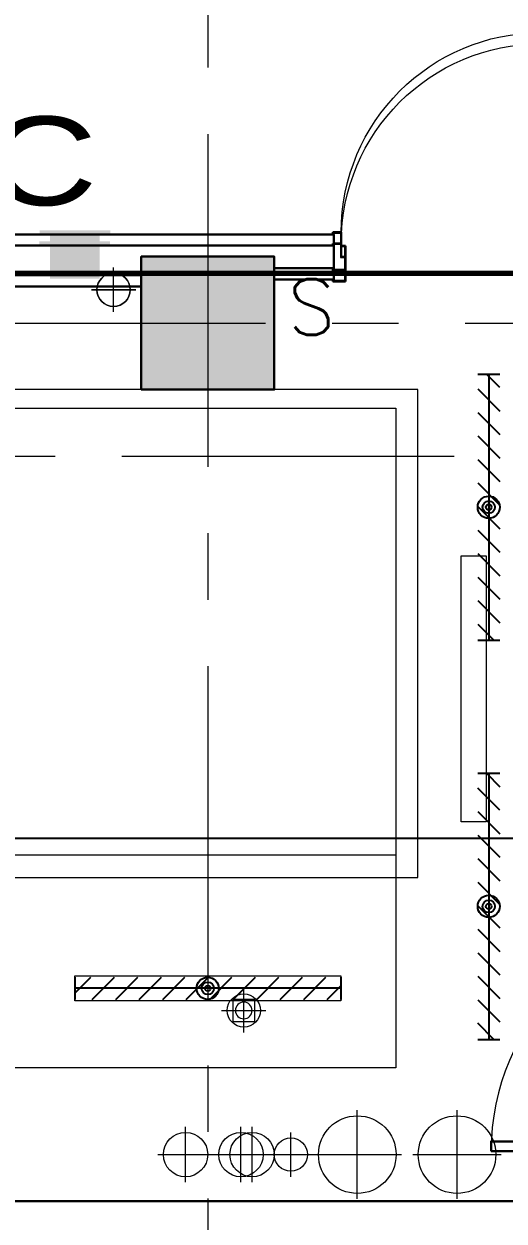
# Model space of a CAD drawing. Header units: inches. Extents: x -26575 to 27, y -11337 to 2257.
# Drawn here: x -23614.2 to -23527.5, y 765.2 to 981.1 of the extents above; entities that cross this region are included whole.
import ezdxf
from ezdxf.enums import TextEntityAlignment as Align

# ---------------------------------------------------------------- set-up
doc = ezdxf.new("R2010")
doc.units = ezdxf.units.IN
doc.header["$LTSCALE"] = 48
doc.header["$MEASUREMENT"] = 0
for name, pattern in [('A106$0$CENTER', [2, 1.25, -0.25, 0.25, -0.25]), ('A112$0$CENTER', [2, 1.25, -0.25, 0.25, -0.25]), ('NB - 12th floor_plan$0$HIDDEN2', [0.1875, 0.125, -0.0625])]:
    doc.linetypes.add(name, pattern=pattern)
for name, color, linetype in [('A106$0$A-ANNO-PATT-6-12', 8, 'Continuous'), ('A106$0$A-ANNO-TEXT', 8, 'Continuous'), ('A106$0$A-COLS-COL6-12', 8, 'Continuous'), ('A106$0$A-DOOR', 8, 'Continuous'), ('A106$0$A-DOOR-FRAM', 8, 'Continuous'), ('A106$0$A-EQPM-FEC', 8, 'Continuous'), ('A106$0$A-FLOR-SLEEVE', 8, 'Continuous'), ('A106$0$A-GRID-GRDP0-15', 8, 'Continuous'), ('A106$0$A-WALL-FULL-INTR', 8, 'Continuous'), ('A106$0$M-HVAC', 8, 'Continuous'), ('A112$0$A-ANNO-PATT-6-12', 8, 'Continuous'), ('A112$0$A-COLS-COL6-12', 8, 'Continuous'), ('A112$0$A-DOOR', 8, 'Continuous'), ('A112$0$A-DOOR-FRAM', 8, 'Continuous'), ('A112$0$A-EQPM-FEC', 8, 'Continuous'), ('A112$0$A-FLOR-SLEEVE', 8, 'Continuous'), ('A112$0$A-GRID-GRDP0-15', 8, 'Continuous'), ('A112$0$A-WALL-FULL-INTR', 8, 'Continuous'), ('A112$0$M-CONC-PAD', 8, 'Continuous'), ('A112$0$M-HVAC', 8, 'Continuous'), ('A112$0$M-HVAC-FLDRAIN', 8, 'Continuous'), ('A612$0$A-FLOR-SLEEVE', 8, 'Continuous'), ('A612$0$br612 - E-Lite', 3, 'Continuous'), ('E-CNDT', 30, 'Continuous'), ('E-FIRE', 234, 'Continuous'), ('E-Lite', 53, 'Continuous'), ('E-Lite-Emer', 13, 'Continuous'), ('E-Lite-Swch @ 96', 53, 'Continuous'), ('NB - 12th floor_plan$0$STCCOLS1', 1, 'NB - 12th floor_plan$0$HIDDEN2'), ('XREF', 7, 'Continuous')]:
    doc.layers.add(name, color=color, linetype=linetype)
doc.layers.add('E-Fire-Covr', color=240, linetype='Continuous', lineweight=70, plot=False)
doc.styles.add('A106$0$style-Arial', font='arial.ttf')
doc.styles.add('MAMEP ANNO', font='arial.ttf', dxfattribs={"height": 0.078125})
doc.styles.get("Standard").update_dxf_attribs({"font": 'simplex.shx'})

# ---------------------------------------------------------------- blocks, each defined once
blk = doc.blocks.new('A106$0$36D478')
at = {"layer": 'A106$0$A-DOOR', "linetype": 'Continuous', "lineweight": 0, "extrusion": (0, 0, -1)}
blk.add_arc((0.85, 6.5), 36, 0, 90, dxfattribs=at)
at = {"layer": 'A106$0$A-DOOR', "linetype": 'Continuous', "lineweight": 30}
blk.add_3dface([(-0.85, 42.5), (-2.6, 42.5), (-2.6, 6.5), (-0.85, 6.5)], dxfattribs=at)
at = {"layer": 'A106$0$A-DOOR-FRAM', "linetype": 'Continuous', "lineweight": 30}
for p, q in [((-38.35, 6.5), (-36.85, 6.5)), ((-38.35, 6.5), (-38.35, 6.13)), ((-36.85, 6.5), (-36.85, 4.08)), ((0.65, 6.5), (-0.85, 6.5)), ((-0.85, 6.5), (-0.85, 4.08)), ((0.65, 6.5), (0.65, 6.13)), ((-36.85, 4.08), (-36.1, 4.08)), ((-36.1, 4.08), (-36.1, -0.37)), ((-0.85, 4.08), (-1.6, 4.08)), ((-1.6, 4.08), (-1.6, -0.37)), ((-38.35, -0.37), (-38.35, 0)), ((0.65, -0.37), (0.65, 0)), ((-36.1, -0.37), (-38.35, -0.37)), ((-1.6, -0.37), (0.65, -0.37))]:
    blk.add_line(p, q, dxfattribs=at)
at = {"layer": 'A106$0$A-DOOR-FRAM', "linetype": 'Continuous', "lineweight": 13}
for p, q in [((-38.35, 6.13), (-38.2, 6.13)), ((-38.2, 6.35), (-37, 6.35)), ((-38.2, 6.35), (-38.2, 6.13)), ((-37, 6.35), (-37, 3.93)), ((0.5, 6.35), (-0.7, 6.35)), ((-0.7, 6.35), (-0.7, 3.93)), ((0.5, 6.35), (0.5, 6.13)), ((0.65, 6.13), (0.5, 6.13)), ((-37, 3.93), (-36.25, 3.93)), ((-36.25, 3.93), (-36.25, -0.22)), ((-0.7, 3.93), (-1.45, 3.93)), ((-1.45, 3.93), (-1.45, -0.22)), ((-38.2, 0), (-38.35, 0)), ((-38.2, -0.22), (-38.2, 0)), ((0.5, -0.22), (0.5, 0)), ((0.5, 0), (0.65, 0)), ((-36.25, -0.22), (-38.2, -0.22)), ((-1.45, -0.22), (0.5, -0.22))]:
    blk.add_line(p, q, dxfattribs=at)
blk = doc.blocks.new('*U334')
at = {"layer": 'A106$0$A-EQPM-FEC', "linetype": 'Continuous', "lineweight": 13}
blk.add_hatch(color=256, dxfattribs=at).paths.add_polyline_path([(-4.5, -3.5), (-4.5, 2.5), (-6.37, 2.5), (-6.37, 3.25), (6.38, 3.25), (6.38, 2.5), (4.5, 2.5), (4.5, -3.5)])
blk.add_line((6.38, 2.5), (-6.37, 2.5), dxfattribs=at)
blk = doc.blocks.new('*D352', base_point=(0, 0))
at = {"layer": 'A106$0$A-FLOR-SLEEVE', "linetype": 'Continuous', "lineweight": 0}
for p, q in [((0, -8), (0, 8)), ((-8, 0), (8, 0))]:
    blk.add_line(p, q, dxfattribs=at)
blk = doc.blocks.new('*U351')
at = {"layer": 'A106$0$A-FLOR-SLEEVE', "linetype": 'Continuous', "lineweight": 13}
blk.add_circle((0, 0), 7, dxfattribs=at)
at = {"layer": 'A106$0$A-FLOR-SLEEVE', "linetype": 'Continuous', "lineweight": 0}
blk.add_blockref('*D352', (0, 0), dxfattribs=at)
blk = doc.blocks.new('*D343', base_point=(0, 0))
at = {"layer": 'A106$0$A-FLOR-SLEEVE', "linetype": 'Continuous', "lineweight": 0}
for p, q in [((0, -4), (0, 4)), ((-4, 0), (4, 0))]:
    blk.add_line(p, q, dxfattribs=at)
blk = doc.blocks.new('*U342')
at = {"layer": 'A106$0$A-FLOR-SLEEVE', "linetype": 'Continuous', "lineweight": 13}
blk.add_circle((0, 0), 3, dxfattribs=at)
at = {"layer": 'A106$0$A-FLOR-SLEEVE', "linetype": 'Continuous', "lineweight": 0}
blk.add_blockref('*D343', (0, 0), dxfattribs=at)
blk = doc.blocks.new('*D370', base_point=(0, 0))
at = {"layer": 'A106$0$A-FLOR-SLEEVE', "linetype": 'Continuous', "lineweight": 0}
for p, q in [((0, -40), (0, 40)), ((-40, 0), (40, 0))]:
    blk.add_line(p, q, dxfattribs=at)
blk = doc.blocks.new('*U369')
at = {"layer": 'A106$0$A-FLOR-SLEEVE', "linetype": 'Continuous', "lineweight": 13}
blk.add_circle((0, 0), 32, dxfattribs=at)
at = {"layer": 'A106$0$A-FLOR-SLEEVE', "linetype": 'Continuous', "lineweight": 0}
blk.add_blockref('*D370', (0, 0), dxfattribs=at)
blk = doc.blocks.new('*U384')
at = {"layer": 'A106$0$A-DOOR', "linetype": 'Continuous', "lineweight": 0}
blk.add_arc((140.5, -168, 0), 336, 90, 180, dxfattribs=at)
at = {"layer": 'A106$0$A-DOOR', "linetype": 'Continuous', "lineweight": 30}
blk.add_3dface([(-195.5, -168, 0), (-195.5, -154, 0), (140.5, -154, 0), (140.5, -168, 0)], dxfattribs=at)
at = {"layer": 'A106$0$A-DOOR-FRAM', "linetype": 'Continuous', "lineweight": 30}
for p, q in [((140.5, 180, 0), (140.5, 168, 0)), ((140.5, 180, 0), (143.5, 180, 0)), ((195.5, 180, 0), (192.5, 180, 0)), ((195.5, 162, 0), (195.5, 180, 0)), ((140.5, 168, 0), (159.9, 168, 0)), ((159.9, 168, 0), (159.9, 162, 0)), ((159.9, 162, 0), (195.5, 162, 0)), ((140.5, -180, 0), (140.5, -168, 0)), ((140.5, -168, 0), (159.9, -168, 0)), ((159.9, -168, 0), (159.9, -162, 0)), ((159.9, -162, 0), (195.5, -162, 0)), ((195.5, -162, 0), (195.5, -180, 0)), ((140.5, -180, 0), (143.5, -180, 0)), ((195.5, -180, 0), (192.5, -180, 0))]:
    blk.add_line(p, q, dxfattribs=at)
at = {"layer": 'A106$0$A-DOOR-FRAM', "linetype": 'Continuous', "lineweight": 13}
for p, q in [((141.7, 178.8, 0), (141.7, 169.2, 0)), ((141.7, 178.8, 0), (143.5, 178.8, 0)), ((143.5, 180, 0), (143.5, 178.8, 0)), ((192.5, 178.8, 0), (192.5, 180, 0)), ((194.3, 178.8, 0), (192.5, 178.8, 0)), ((194.3, 163.2, 0), (194.3, 178.8, 0)), ((141.7, 169.2, 0), (161.1, 169.2, 0)), ((161.1, 169.2, 0), (161.1, 163.2, 0)), ((161.1, 163.2, 0), (194.3, 163.2, 0)), ((141.7, -178.8, 0), (141.7, -169.2, 0)), ((141.7, -169.2, 0), (161.1, -169.2, 0)), ((161.1, -169.2, 0), (161.1, -163.2, 0)), ((161.1, -163.2, 0), (194.3, -163.2, 0)), ((194.3, -163.2, 0), (194.3, -178.8, 0)), ((141.7, -178.8, 0), (143.5, -178.8, 0)), ((143.5, -180, 0), (143.5, -178.8, 0)), ((194.3, -178.8, 0), (192.5, -178.8, 0)), ((192.5, -178.8, 0), (192.5, -180, 0))]:
    blk.add_line(p, q, dxfattribs=at)
blk = doc.blocks.new('A106')
at = {"layer": 'A106$0$A-ANNO-PATT-6-12', "lineweight": 30, "extrusion": (0, 0, -1)}
blk.add_solid([(23593.02, 939.16), (23569.02, 939.16), (23593.02, 915.16), (23569.02, 915.16)], dxfattribs=at)
at = {"layer": 'A106$0$A-COLS-COL6-12', "lineweight": 30}
blk.add_3dface([(-23593.02, 915.16), (-23569.02, 915.16), (-23569.02, 939.16), (-23593.02, 939.16)], dxfattribs=at)
at = {"layer": 'A106$0$A-GRID-GRDP0-15', "linetype": 'A106$0$CENTER', "lineweight": 0}
for p, q in [((-23581.02, 2113.24), (-23581.02, -676.91)), ((-24110.57, 927.16), (-20437.54, 927.16)), ((-23884.56, 903.16), (-20364.93, 903.16))]:
    blk.add_line(p, q, dxfattribs=at)
at = {"layer": 'A106$0$A-WALL-FULL-INTR', "lineweight": 30}
for p, q in [((-23558.28, 943.16), (-23747.3, 943.16)), ((-23558.28, 937.03), (-23558.28, 943.16)), ((-23593.02, 935.78), (-23617.02, 935.78)), ((-23558.28, 937.03), (-23569.02, 937.03)), ((-23487.49, 768.78), (-23720.69, 768.78))]:
    blk.add_line(p, q, dxfattribs=at)
at = {"layer": 'A106$0$M-HVAC', "lineweight": 0}
for p, q in [((-23547.08, 831.16), (-23547.08, 792.8)), ((-23547.08, 792.8), (-23737.65, 792.8))]:
    blk.add_line(p, q, dxfattribs=at)
at = {"layer": 'A106$0$M-HVAC', "lineweight": 13}
blk.add_3dface([(-23737.65, 911.8), (-23547.08, 911.8), (-23547.08, 831.16), (-23737.65, 831.16)], dxfattribs=at)
at = {"layer": 'A106$0$A-DOOR', "lineweight": 0}
blk.add_blockref('A106$0$36D478', (-23520.07, 937.03), dxfattribs=at)
at = {"layer": 'A106$0$A-DOOR', "lineweight": 0, "xscale": 0.125, "yscale": 0.125, "zscale": 0.125}
blk.add_blockref('*U384', (-23505.43, 798.78, 0), dxfattribs=at)
at = {"layer": 'A106$0$A-EQPM-FEC', "lineweight": 13}
blk.add_blockref('*U334', (-23605.02, 940.66), dxfattribs=at)
at = {"layer": 'A106$0$A-FLOR-SLEEVE', "lineweight": 13}
for name, p in [('*U342', (-23598.02, 933.16)), ('*U351', (-23554.02, 777.16)), ('*U351', (-23536.02, 777.16))]:
    blk.add_blockref(name, p, dxfattribs=at)
at = {"layer": 'A106$0$A-FLOR-SLEEVE', "lineweight": 13, "xscale": 0.125, "yscale": 0.125, "zscale": 0.125}
for p in [(-23585.02, 777.16), (-23573.02, 777.16)]:
    blk.add_blockref('*U369', p, dxfattribs=at)
at = {"layer": 'A106$0$A-ANNO-TEXT', "lineweight": 13, "style": 'A106$0$style-Arial', "width": 1.246875}
blk.add_text('FEC', height=16, dxfattribs=at).set_placement((-23656.66, 964.41, 0.21), align=Align.TOP_LEFT)
blk = doc.blocks.new('LTG-Switch-Anno')
at = {"color": 0, "linetype": 'ByBlock'}
blk.add_text('S', height=0.1042, dxfattribs=at).set_placement((0, -0.1094), align=Align.CENTER)
at = {"color": 6, "style": 'MAMEP ANNO'}
blk.add_attdef('SUB', (0.0521, -0.125), '', height=0.0729, dxfattribs=at)
blk = doc.blocks.new('A112')
at = {"layer": 'A112$0$A-EQPM-FEC', "lineweight": 13}
blk.add_hatch(color=256, dxfattribs=at).paths.add_polyline_path([(-23609.52, 935.16), (-23609.52, 941.16), (-23611.4, 941.16), (-23611.4, 941.91), (-23598.65, 941.91), (-23598.65, 941.16), (-23600.52, 941.16), (-23600.52, 935.16)])
at = {"layer": 'A112$0$A-ANNO-PATT-6-12', "lineweight": 30, "extrusion": (0, 0, -1)}
blk.add_solid([(23593.02, 939.16), (23569.02, 939.16), (23593.02, 915.16), (23569.02, 915.16)], dxfattribs=at)
at = {"layer": 'A112$0$A-COLS-COL6-12', "lineweight": 30}
blk.add_3dface([(-23593.02, 915.16), (-23569.02, 915.16), (-23569.02, 939.16), (-23593.02, 939.16)], dxfattribs=at)
at = {"layer": 'A112$0$A-DOOR', "lineweight": 0, "extrusion": (0, 0, -1)}
blk.add_arc((23520.92, 941.53), 36, 0, 90, dxfattribs=at)
at = {"layer": 'A112$0$A-DOOR', "lineweight": 0}
blk.add_arc((-23487.87, 777.78), 42, 90, 180, dxfattribs=at)
at = {"layer": 'A112$0$A-DOOR', "lineweight": 30}
blk.add_3dface([(-23529.87, 777.78), (-23529.87, 779.53), (-23487.87, 779.53), (-23487.87, 777.78)], dxfattribs=at)
at = {"layer": 'A112$0$A-DOOR-FRAM', "lineweight": 30}
for p, q in [((-23558.43, 941.53), (-23556.92, 941.53)), ((-23558.43, 941.53), (-23558.43, 941.16)), ((-23556.92, 941.53), (-23556.92, 939.11)), ((-23556.92, 939.11), (-23556.17, 939.11)), ((-23556.17, 939.11), (-23556.17, 934.66)), ((-23558.43, 934.66), (-23558.43, 935.03)), ((-23556.17, 934.66), (-23558.43, 934.66))]:
    blk.add_line(p, q, dxfattribs=at)
at = {"layer": 'A112$0$A-DOOR-FRAM', "lineweight": 13}
for p, q in [((-23558.43, 941.16), (-23558.28, 941.16)), ((-23558.28, 941.38), (-23557.07, 941.38)), ((-23558.28, 941.38), (-23558.28, 941.16)), ((-23557.07, 941.38), (-23557.07, 938.96)), ((-23557.07, 938.96), (-23556.32, 938.96)), ((-23556.32, 938.96), (-23556.32, 934.81)), ((-23558.28, 935.03), (-23558.43, 935.03)), ((-23558.28, 934.81), (-23558.28, 935.03)), ((-23556.32, 934.81), (-23558.28, 934.81))]:
    blk.add_line(p, q, dxfattribs=at)
at = {"layer": 'A112$0$A-EQPM-FEC', "lineweight": 13}
blk.add_line((-23598.65, 941.16), (-23611.4, 941.16), dxfattribs=at)
at = {"layer": 'A112$0$A-FLOR-SLEEVE', "lineweight": 0}
for p, q in [((-23598.02, 929.16), (-23598.02, 937.16)), ((-23594.02, 933.16), (-23602.02, 933.16)), ((-23574.52, 799.16), (-23574.52, 807.16)), ((-23578.52, 803.16), (-23570.52, 803.16)), ((-23554.02, 769.16), (-23554.02, 785.16)), ((-23536.02, 769.16), (-23536.02, 785.16)), ((-23585.02, 772.16), (-23585.02, 782.16)), ((-23575.02, 772.16), (-23575.02, 782.16)), ((-23566.02, 773.16), (-23566.02, 781.16)), ((-23590.02, 777.16), (-23580.02, 777.16)), ((-23580.02, 777.16), (-23570.02, 777.16)), ((-23570.02, 777.16), (-23562.02, 777.16)), ((-23562.02, 777.16), (-23546.02, 777.16)), ((-23544.02, 777.16), (-23528.02, 777.16))]:
    blk.add_line(p, q, dxfattribs=at)
at = {"layer": 'A112$0$A-FLOR-SLEEVE', "lineweight": 13, "extrusion": (0, 0, -1)}
blk.add_circle((23598.02, 933.16), 3, dxfattribs=at)
at = {"layer": 'A112$0$A-FLOR-SLEEVE', "lineweight": 13}
for centre, radius in [((-23574.52, 803.16), 3), ((-23554.02, 777.16), 7), ((-23536.02, 777.16), 7), ((-23585.02, 777.16), 4), ((-23575.02, 777.16), 4), ((-23566.02, 777.16), 3)]:
    blk.add_circle(centre, radius, dxfattribs=at)
at = {"layer": 'A112$0$A-GRID-GRDP0-15', "linetype": 'A112$0$CENTER', "lineweight": 0}
for p, q in [((-23581.02, 2113.24), (-23581.02, -676.91)), ((-24110.57, 927.16), (-20437.54, 927.16)), ((-23884.56, 903.16), (-20364.93, 903.16))]:
    blk.add_line(p, q, dxfattribs=at)
at = {"layer": 'A112$0$A-WALL-FULL-INTR', "lineweight": 30}
for p, q in [((-23558.28, 941.16), (-23747.3, 941.16)), ((-23558.28, 935.03), (-23558.28, 941.16)), ((-23558.28, 935.03), (-23569.02, 935.03)), ((-23593.02, 933.78), (-23617.02, 933.78)), ((-23487.49, 768.78), (-23720.69, 768.78))]:
    blk.add_line(p, q, dxfattribs=at)
at = {"layer": 'A112$0$M-CONC-PAD', "lineweight": 0}
blk.add_3dface([(-23543.08, 915.16), (-23742.08, 915.16), (-23742.08, 827.16), (-23543.08, 827.16)], dxfattribs=at)
at = {"layer": 'A112$0$M-HVAC', "lineweight": 0}
for p, q in [((-23547.08, 831.16), (-23547.08, 792.8)), ((-23547.08, 792.8), (-23737.65, 792.8))]:
    blk.add_line(p, q, dxfattribs=at)
at = {"layer": 'A112$0$M-HVAC', "lineweight": 13}
blk.add_3dface([(-23737.65, 911.8), (-23547.08, 911.8), (-23547.08, 831.16), (-23737.65, 831.16)], dxfattribs=at)
at = {"layer": 'A112$0$M-HVAC-FLDRAIN', "lineweight": 0, "extrusion": (0, 0, -1)}
blk.add_circle((23574.52, 803.16), 1.5, dxfattribs=at)
at = {"layer": 'A112$0$M-HVAC-FLDRAIN', "lineweight": 13}
blk.add_3dface([(-23572.52, 805.16), (-23576.52, 805.16), (-23576.52, 801.16), (-23572.52, 801.16)], dxfattribs=at)
blk = doc.blocks.new('A612')
at = {"layer": 'A612$0$A-FLOR-SLEEVE', "lineweight": 0}
for p, q in [((-23598.02, 929.16), (-23598.02, 937.16)), ((-23594.02, 933.16), (-23602.02, 933.16)), ((-23574.52, 799.16), (-23574.52, 807.16)), ((-23578.52, 803.16), (-23570.52, 803.16)), ((-23554.02, 769.16), (-23554.02, 785.16)), ((-23536.02, 769.16), (-23536.02, 785.16)), ((-23585.02, 772.16), (-23585.02, 782.16)), ((-23575.02, 772.16), (-23575.02, 782.16)), ((-23566.02, 773.16), (-23566.02, 781.16)), ((-23590.02, 777.16), (-23580.02, 777.16)), ((-23580.02, 777.16), (-23570.02, 777.16)), ((-23570.02, 777.16), (-23562.02, 777.16)), ((-23562.02, 777.16), (-23546.02, 777.16)), ((-23544.02, 777.16), (-23528.02, 777.16))]:
    blk.add_line(p, q, dxfattribs=at)
at = {"layer": 'A612$0$A-FLOR-SLEEVE', "lineweight": 13, "extrusion": (0, 0, -1)}
blk.add_circle((23598.02, 933.16), 3, dxfattribs=at)
at = {"layer": 'A612$0$A-FLOR-SLEEVE', "lineweight": 13}
for centre, radius in [((-23574.52, 803.16), 3), ((-23554.02, 777.16), 7), ((-23536.02, 777.16), 7), ((-23585.02, 777.16), 4), ((-23575.02, 777.16), 4), ((-23566.02, 777.16), 3)]:
    blk.add_circle(centre, radius, dxfattribs=at)
at = {"layer": 'A612$0$br612 - E-Lite', "lineweight": 13}
for points in [[(-23530.77, 885.16), (-23530.77, 837.16), (-23535.27, 837.16), (-23535.27, 885.16)], [(-23605.02, 809.41), (-23557.02, 809.41), (-23557.02, 804.91), (-23605.02, 804.91)]]:
    blk.add_3dface(points, dxfattribs=at)
blk = doc.blocks.new('NB - 12th floor_plan')
at = {"layer": 'NB - 12th floor_plan$0$STCCOLS1'}
blk.add_lwpolyline([(-23593.02, 939.16), (-23569.02, 939.16), (-23569.02, 915.16), (-23593.02, 915.16)], close=True, dxfattribs=at)
blk = doc.blocks.new('LFIND4')
for p, q in [((-24, 2), (-24, -2)), ((24, 0), (-24, 0)), ((24, 2), (24, -2))]:
    blk.add_line(p, q)
for radius in [2, 1.12, 0.5]:
    blk.add_circle((0, 0), radius)
blk = doc.blocks.new('*U164')
at = {"layer": 'E-Fire-Covr'}
blk.add_lwpolyline([(10.15, 322), (318, 322), (318, -314), (-318, -314), (-318, 322), (-9.51, 322)], dxfattribs=at)

msp = doc.modelspace()

# ---------------------------------------------------------------- hatches: boundary and pattern name
at = {"layer": 'E-Lite-Emer'}
h = msp.add_hatch(dxfattribs=at)
h.set_pattern_fill('ANSI31', color=256, scale=24, angle=270, style=0)
h.set_pattern_definition([(315, (-26252.0416, -1201.5856), (2.1213203, 2.1213203), [])])
h.paths.add_polyline_path([(-23532.29, 917.94), (-23532.29, 869.94), (-23528.29, 869.94), (-23528.29, 917.94)])
h = msp.add_hatch(dxfattribs=at)
h.set_pattern_fill('ANSI31', color=256, scale=24, angle=270, style=0)
h.set_pattern_definition([(315, (-26252.0416, -1273.5883), (2.1213203, 2.1213203), [])])
h.paths.add_polyline_path([(-23532.29, 845.94), (-23532.29, 797.94), (-23528.29, 797.94), (-23528.29, 845.94)])
h = msp.add_hatch(dxfattribs=at)
h.set_pattern_fill('ANSI31', color=256, scale=24, angle=180, style=0)
h.set_pattern_definition([(225, (-25676.5486, 3528.9074), (2.1213203, -2.1213203), [])])
h.paths.add_polyline_path([(-23557.02, 809.16), (-23605.02, 809.16), (-23605.02, 805.16), (-23557.02, 805.16)])

# ---------------------------------------------------------------- linework, layer by layer
at = {"layer": 'E-CNDT'}
msp.add_line((-23690.77, 834.26), (-23387.03, 834.26), dxfattribs=at)

# ---------------------------------------------------------------- block references
at = {"layer": 'E-FIRE'}
msp.add_blockref('*U164', (-23761.03, 1250.09), dxfattribs=at)
at = {"layer": 'E-Lite', "rotation": 90}
for p in [(-23530.29, 893.94, 0), (-23530.29, 821.94, 0)]:
    msp.add_blockref('LFIND4', p, dxfattribs=at)
at = {"layer": 'E-Lite'}
msp.add_blockref('LFIND4', (-23581.02, 807.16), dxfattribs=at)
at = {"layer": 'E-Lite-Swch @ 96', "xscale": 96, "yscale": 96, "zscale": 96}
msp.add_blockref('LTG-Switch-Anno', (-23562.3, 935.55), dxfattribs=at)
at = {"layer": 'XREF'}
for name in ['A106', 'A112', 'NB - 12th floor_plan', 'A612']:
    msp.add_blockref(name, (0, 0), dxfattribs=at)

doc.saveas('drawing.dxf')
